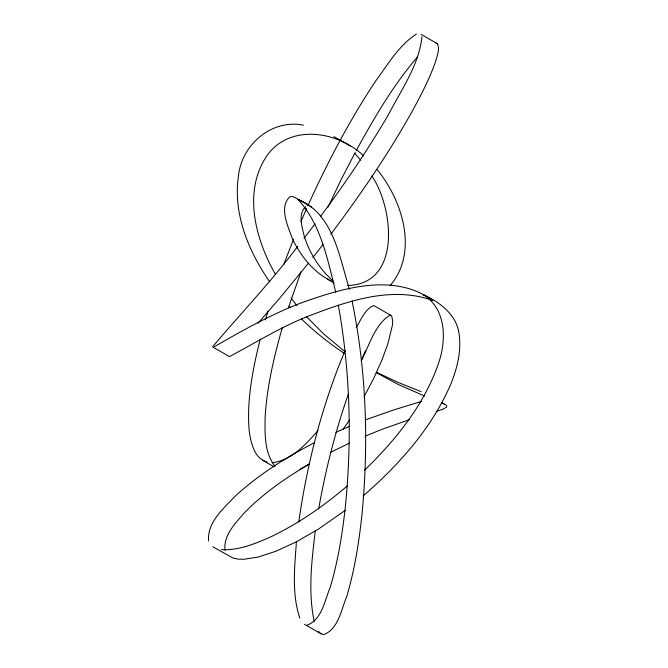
<?xml version="1.0" encoding="UTF-8"?>
<svg xmlns="http://www.w3.org/2000/svg" width="668" height="668" viewBox="0 0 668 668"><rect width="100%" height="100%" fill="white"/><g stroke="black" fill="none" stroke-linecap="round" stroke-linejoin="round"><path stroke-width="1" d="M421.976 36.707C418.928 65.255 401.176 89.946 388.308 114.929C367.692 150.066 344.746 183.792 320.506 216.516M296.408 541.89C294.705 567.14 291.565 593.677 299.84 618.125M298.763 522.042C307.13 463.3 322.068 405.259 345.114 350.525M315.338 530.559C311.747 560.544 307.898 591.456 314.202 621.332M318.686 508.891C325.5 469.98 335.294 431.561 348.295 394.254M260.153 339.277C252.947 368.644 246.809 398.913 249.039 429.299C249.941 437.139 251.452 445.022 255.159 452.069C259.034 459.467 267.05 462.648 273.847 466.698M265.371 319.955L267.977 311.154M282.347 327.529C273.964 356.712 267 386.521 265.146 416.916C264.879 433.582 264.186 452.486 275.016 466.339M288.401 307.756L300.926 271.959M283.775 264.419L293.619 239.127M361.547 359.743L365.388 350.784M361.146 360.962C369.371 345.665 374.648 324.372 390.204 315.037M300.976 221.459L306.62 208.541M307.831 205.769C327.429 162.533 349.523 120.298 375.842 80.745C387.999 64.278 398.879 45.374 416.406 34.026M328.038 207.097L341.214 179.441L355.267 152.354M356.236 150.534C374.239 117.869 393.118 85.237 417.55 56.889M363.993 396.875L373.621 378.564L381.829 360.277L387.849 343.953L392.425 325.241L392.742 320.957L391.615 315.797L373.771 305.543C364.811 309.092 361.213 319.78 356.211 327.312M349.598 420.022L342.684 429.699M314.995 223.897L304.007 238.334M330.827 234.209C360.211 195.039 387.966 154.525 411.939 111.79C420.748 95.649 429.349 79.283 435.461 61.907C436.864 56.137 440.087 49.649 437.49 43.796L421.049 34.302M322.886 244.638L312.849 257.556M297.694 246.434C271.241 281.504 240.881 313.459 212.524 346.842L228.965 356.336M308.374 263.267L279.466 298.512L257.998 323.254M318.11 430.501C305.802 444.329 291.749 460.419 272.26 462.707M390.204 285.562C418.761 251.903 402.378 200.442 377.186 169.639M364.553 470.247C395.615 440.003 424.113 405.092 438.4 363.609C446.591 340.588 446.516 309.067 423.328 294.722C440.379 302.278 457.413 315.421 459.267 335.378C461.346 351.936 457.012 368.494 450.942 383.791C431.945 428.004 399.063 464.761 363.075 496.007M347.402 485.878C323.638 506.11 297.786 524.155 269.48 537.448C254.374 543.994 238.309 550.632 221.509 549.614M345.389 510.252L318.469 529.073L296.358 541.823L276.034 551.192L258.291 557.02L243.803 559.283L237.95 559.108L233.115 558.097L212.883 546.8M309.493 463.826L300.099 469.337M305.719 206.662C297.644 213.944 302.203 227.095 304.232 236.238C309.66 253.314 319.546 269.054 333.04 280.894M309.459 463.926C286.121 477.612 263.601 493.184 244.613 512.573C235.545 523.111 223.12 535.302 225.041 550.432M214.336 346.725C243.077 330.209 272.035 313.743 303.222 302.178C343.853 287.799 394.387 272.494 432.847 300.516C391.824 285.562 347.427 301.143 308.683 316.031C280.911 326.919 255.493 342.726 229.324 356.712M314.787 442.525C286.238 457.279 258.683 474.53 234.977 496.366C223.471 508.599 206.971 522.468 208.6 540.938M330.309 452.478L349.506 443.076M335.779 432.355L349.556 426.318M365.037 436.212L381.904 429.374L409.275 419.704M365.471 419.888L392.842 410.21L421.591 401.393M436.321 411.421L443.043 409.167L446.575 407.121L446.792 406.144L445.982 405.117L441.573 402.478M307.338 625.106C321.951 619.545 324.681 600.398 330.142 587.523C338.217 560.569 342.567 532.663 345.565 504.732C351.969 438.325 350.191 370.915 338.334 305.209M303.372 125.141C271.926 118.879 241.983 144.38 238.551 175.333C232.706 213.334 248.421 251.21 269.805 281.896M347.494 285.486C402.086 284.292 393.335 207.397 371.901 176.026M304.566 624.321L321.007 633.807L323.78 634.6C338.384 629.039 341.123 609.892 346.583 597.017C354.658 570.063 359.008 542.149 362.006 514.226C368.786 443.151 366.49 370.857 352.019 300.842M421.166 391.657L397.702 382.271L376.627 372.335M424.748 396.132L398.278 384.476L376.201 372.61M262.599 460.202L267.175 462.147M442.3 403.105L444.162 403.973M435.62 42.894L437.49 43.796M311.363 206.921L294.922 197.427L292.242 196.576L289.92 196.776C278.514 207.08 288.192 226.702 292.35 238.61C300.867 256.612 314.277 273.237 332.664 281.737M363.768 155.978C338.425 131.404 290.655 123.329 267.442 154.984C242.426 190.864 255.326 239.077 275.316 274.164M333.933 136.623L350.374 146.117M327.153 278.94L334.075 282.94M344.387 353.481C329.099 343.235 314.603 331.787 301.46 318.903M344.763 351.502L323.471 333.749L306.395 316.599M318.494 631.469L321.007 633.807M289.286 306.403L290.622 307.806M354.641 153.339L360.745 160.145M290.981 297.986L296.901 305.593M349.431 289.294C339.352 257.205 333.524 213.535 297.911 199.381C321.174 224.44 327.729 260.194 335.787 292.308"/></g></svg>
